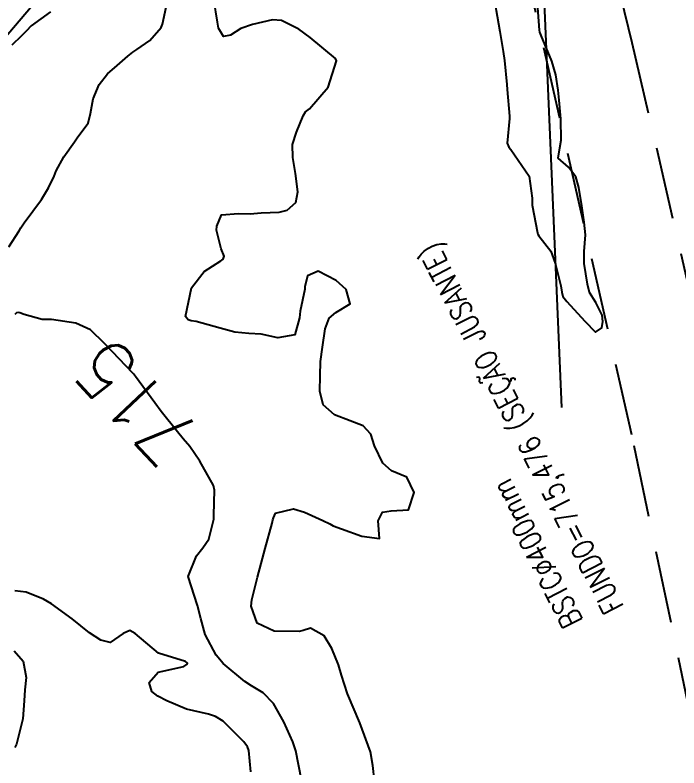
# Model space of a CAD drawing. Header units: metres. Extents: x 298520 to 308411, y 7433745 to 7450750.
# Drawn here: x 304740.1 to 304786.1, y 7439152.7 to 7439204.9 of the extents above; entities that cross this region are included whole.
import ezdxf
from ezdxf.enums import TextEntityAlignment as Align

# ---------------------------------------------------------------- set-up
doc = ezdxf.new("R2010")
doc.units = ezdxf.units.M
doc.header["$LTSCALE"] = 10
doc.linetypes.add('CONTINUO', pattern=[0])
doc.linetypes.add('DASHED', pattern=[0.75, 0.5, -0.25])
for name, color, linetype in [('Cotas', 45, 'Continuous'), ('Curvas de Nivel 1m', 11, 'Continuous'), ('Curvas de Nivel 5m', 15, 'Continuous'), ('TEXTO', 45, 'Continuous'), ('Vias Secundárias', 230, 'DASHED')]:
    doc.layers.add(name, color=color, linetype=linetype)
doc.styles.add('ROMANS', font='romans', dxfattribs={"height": 0.2})
doc.styles.add('Style-STANDARD', font='STANDARD.shx')

msp = doc.modelspace()

# ---------------------------------------------------------------- linework, layer by layer
at = {"layer": 'Curvas de Nivel 1m', "flags": 128}
for points, elevation in [([(304765.031, 7439151.849), (304764.921, 7439152.913), (304764.766, 7439153.852), (304764.013, 7439155.86), (304763.18, 7439157.869), (304762.763, 7439159.166), (304762.552, 7439159.875), (304762.08, 7439161.004), (304761.543, 7439161.888), (304760.616, 7439162.42), (304760.096, 7439162.26), (304759.821, 7439162.187), (304758.096, 7439162.209), (304756.913, 7439162.759), (304756.493, 7439163.954), (304756.538, 7439164.375), (304756.943, 7439165.948), (304757.193, 7439166.898), (304757.473, 7439167.94), (304757.948, 7439169.701), (304758.007, 7439169.933), (304758.047, 7439170.07), (304758.19, 7439170.379), (304759.424, 7439170.688), (304760.191, 7439170.468), (304761.463, 7439169.891), (304761.941, 7439169.644), (304762.179, 7439169.518), (304762.758, 7439169.293), (304764.172, 7439168.799), (304765.377, 7439168.642), (304765.283, 7439169.849), (304765.584, 7439170.454), (304766.193, 7439170.543), (304767.403, 7439170.614), (304767.794, 7439171.816), (304767.271, 7439172.872), (304766.228, 7439173.318), (304765.616, 7439173.846), (304765.034, 7439175.063), (304764.774, 7439175.855), (304764.262, 7439176.448), (304763.36, 7439176.775), (304762.273, 7439177.202), (304761.476, 7439177.892), (304761.243, 7439178.846), (304761.28, 7439179.895), (304761.308, 7439180.906), (304761.43, 7439181.894), (304761.624, 7439183.169), (304761.893, 7439183.887), (304762.357, 7439184.279), (304763.346, 7439184.887), (304763.088, 7439185.873), (304762.382, 7439186.502), (304761.137, 7439187.154), (304760.387, 7439186.82), (304760.225, 7439186.061), (304760.207, 7439185.912), (304759.901, 7439184.371), (304759.843, 7439183.915), (304759.51, 7439182.75), (304758.339, 7439182.527), (304757.189, 7439182.795), (304756.342, 7439182.842), (304755.375, 7439182.938), (304754.345, 7439183.197), (304752.684, 7439183.662), (304752.35, 7439183.719), (304752.122, 7439183.774), (304751.949, 7439184.006), (304752.373, 7439186), (304753.251, 7439187.131), (304754.401, 7439187.874), (304754.469, 7439187.912), (304754.547, 7439187.978), (304754.62, 7439188.192), (304754.41, 7439188.711), (304754.098, 7439189.983), (304754.127, 7439190.281), (304754.434, 7439191.061), (304755.626, 7439191.154), (304756.435, 7439191.125), (304757.185, 7439191.193), (304758.436, 7439191.248), (304758.993, 7439191.369), (304759.588, 7439191.919), (304759.733, 7439192.638), (304759.572, 7439193.919), (304759.385, 7439195.02), (304759.37, 7439195.921), (304759.639, 7439196.785), (304760.108, 7439197.914), (304760.256, 7439198.182), (304760.528, 7439198.402), (304761.839, 7439199.891), (304762.403, 7439201.724), (304762.343, 7439201.883), (304760.585, 7439203.351), (304759.801, 7439203.918), (304758.599, 7439204.528), (304757.971, 7439204.565), (304756.596, 7439204.25), (304755.777, 7439203.962), (304755.056, 7439203.502), (304754.584, 7439203.414), (304754.244, 7439203.983), (304754.168, 7439204.414), (304753.914, 7439205.987)], 716), ([(304773.368, 7439205.752), (304773.533, 7439204.821), (304773.729, 7439203.749), (304773.945, 7439202.373), (304774.038, 7439201.745), (304774.206, 7439200.084), (304774.225, 7439199.743), (304774.385, 7439197.881), (304774.386, 7439197.741), (304774.227, 7439196.013), (304774.344, 7439195.741), (304774.491, 7439195.572), (304775.756, 7439193.727), (304775.958, 7439192.218), (304775.95, 7439191.725), (304776.336, 7439189.808), (304776.363, 7439189.721), (304776.422, 7439189.607), (304777.244, 7439188.54), (304777.559, 7439187.703), (304777.937, 7439186.139), (304778.011, 7439185.695), (304778.074, 7439185.398), (304778.367, 7439185.06), (304779.596, 7439183.678), (304780.342, 7439182.93), (304780.778, 7439183.232), (304780.864, 7439183.662), (304780.801, 7439184.107), (304780.366, 7439184.992), (304779.936, 7439185.674), (304779.799, 7439186.259), (304779.568, 7439187.678), (304779.567, 7439188.522), (304779.646, 7439189.678), (304779.57, 7439190.54), (304779.391, 7439191.681), (304779.2, 7439192.944), (304778.986, 7439193.685), (304778.48, 7439194.352), (304777.759, 7439194.974), (304777.866, 7439195.699), (304777.967, 7439196.232), (304777.935, 7439197.699), (304777.83, 7439198.995), (304777.765, 7439199.702), (304777.603, 7439200.754), (304777.312, 7439201.709), (304776.589, 7439203.472), (304776.491, 7439203.721), (304776.469, 7439203.847), (304776.328, 7439205.723)], 716), ([(304756.482, 7439152.457), (304756.336, 7439153.955), (304756.246, 7439154.207), (304755.999, 7439154.544), (304754.549, 7439155.975), (304754.018, 7439156.312), (304753.536, 7439156.469), (304752.025, 7439156.802), (304750.666, 7439157.388), (304750.038, 7439157.71), (304749.627, 7439158.034), (304749.439, 7439158.646), (304750.056, 7439159.363), (304751.824, 7439159.767), (304752.062, 7439159.933), (304752.089, 7439159.973), (304752.083, 7439160), (304752.063, 7439160.025), (304751.948, 7439160.118), (304750.073, 7439160.699), (304748.454, 7439162.046), (304748.095, 7439162.252), (304747.639, 7439162.057), (304746.731, 7439161.423), (304746.086, 7439161.59), (304745.309, 7439162.088), (304744.103, 7439163.077), (304742.663, 7439164.114), (304742.116, 7439164.42), (304740.907, 7439164.924), (304740.122, 7439165.016)], 714), ([(304740.073, 7439160.842), (304740.698, 7439160.14), (304740.915, 7439159), (304740.83, 7439158.138), (304740.774, 7439157.396), (304740.681, 7439156.14), (304740.232, 7439154.383), (304740.116, 7439154.148)], 714)]:
    msp.add_lwpolyline(points, dxfattribs=dict(at, elevation=elevation))
at = {"layer": 'Curvas de Nivel 5m', "elevation": 715, "flags": 128}
for points in [[(304739.717, 7439188.849), (304740.421, 7439189.953), (304740.536, 7439190.148), (304740.779, 7439190.496), (304741.963, 7439192.127), (304742.461, 7439192.932), (304742.841, 7439193.745), (304742.997, 7439194.115), (304743.516, 7439195.077), (304744.26, 7439196.102), (304744.355, 7439196.241), (304744.498, 7439196.454), (304745.196, 7439197.406), (304745.367, 7439198.087), (304745.548, 7439199.1), (304745.972, 7439200.079), (304746.55, 7439200.814), (304747.21, 7439201.41), (304747.965, 7439202.056), (304748.295, 7439202.325), (304748.57, 7439202.505), (304749.488, 7439203.132), (304750.267, 7439204.033), (304750.364, 7439204.264), (304750.607, 7439205.437)], [(304742.603, 7439205.13), (304741.255, 7439204.14), (304740.928, 7439203.805), (304740.583, 7439203.456), (304739.921, 7439202.808)], [(304759.973, 7439151.91), (304759.579, 7439153.914), (304759.373, 7439154.543), (304758.759, 7439155.923), (304758.032, 7439157.208), (304757.319, 7439157.941), (304756.519, 7439158.425), (304756.051, 7439158.732), (304754.565, 7439159.975), (304754.072, 7439160.557), (304753.32, 7439161.988), (304753.002, 7439163.093), (304752.788, 7439163.993), (304752.133, 7439166), (304752.716, 7439167.433), (304753.139, 7439167.99), (304753.564, 7439168.591), (304753.904, 7439169.983), (304753.92, 7439170.25), (304753.964, 7439171.982), (304753.892, 7439172.308), (304752.935, 7439173.993), (304752.243, 7439175), (304751.789, 7439175.548), (304751.402, 7439176.013), (304750.274, 7439177.438), (304749.832, 7439178.035), (304748.484, 7439179.865), (304748.344, 7439180.05), (304748.304, 7439180.095), (304746.396, 7439182.069), (304746.334, 7439182.144), (304745.358, 7439183.1), (304744.347, 7439183.543), (304742.659, 7439183.808), (304742.35, 7439183.801), (304742.019, 7439183.795), (304740.768, 7439184.144), (304740.462, 7439184.257), (304740.354, 7439184.279), (304740.242, 7439184.263), (304740.138, 7439184.152)]]:
    msp.add_lwpolyline(points, dxfattribs=at)
at = {"layer": 'TEXTO', "linetype": 'CONTINUO'}
for points in [[(304774.226, 7439244.264, 0), (304700.332, 7439157.311, 0)], [(304775.163, 7439244.066, 0), (304777.997, 7439177.715, 0)]]:
    msp.add_polyline3d(points, dxfattribs=at)
at = {"layer": 'Vias Secundárias'}
for points in [[(304770.667, 7439247.553), (304776.521, 7439228.827), (304782.872, 7439203.001), (304791.845, 7439164.182), (304797.289, 7439133.628), (304804.551, 7439101.634), (304812.715, 7439066.458), (304820.379, 7439035.884, 0.038134), (304825.822, 7439019.558, 0.051572), (304841.466, 7438990.998, -0.05251), (304852.87, 7438970.086, -0.060927)], [(304848.904, 7438963.208, 0.006078), (304841.187, 7438981.813, 0.024282), (304838.581, 7438987.154), (304829.948, 7439000.13), (304821.169, 7439017.478), (304817.426, 7439026.488), (304813.878, 7439038.706), (304808.183, 7439061.604), (304801.832, 7439091.236), (304794.45, 7439122.624), (304788.652, 7439148.136), (304782.855, 7439175.812), (304774.445, 7439212.817), (304768.281, 7439235.066), (304765.52, 7439241.636)]]:
    msp.add_lwpolyline(points, format="xyb", dxfattribs=at)

# ---------------------------------------------------------------- texts
at = {"layer": 'Cotas', "style": 'Style-STANDARD'}
msp.add_text('715', height=4, rotation=133.1921, dxfattribs=at).set_placement((304748.527, 7439178.048, 715), align=Align.MIDDLE_CENTER)
at = {"layer": 'TEXTO', "style": 'ROMANS', "width": 0.8}
for s, p in [('FUNDO=715,476 (SEÇÃO JUSANTE)', (304782.334, 7439163.923)), ('BSTCØ400mm', (304779.498, 7439162.94))]:
    msp.add_text(s, height=1.5, rotation=117.0507, dxfattribs=at).set_placement(p)

doc.saveas('drawing.dxf')
